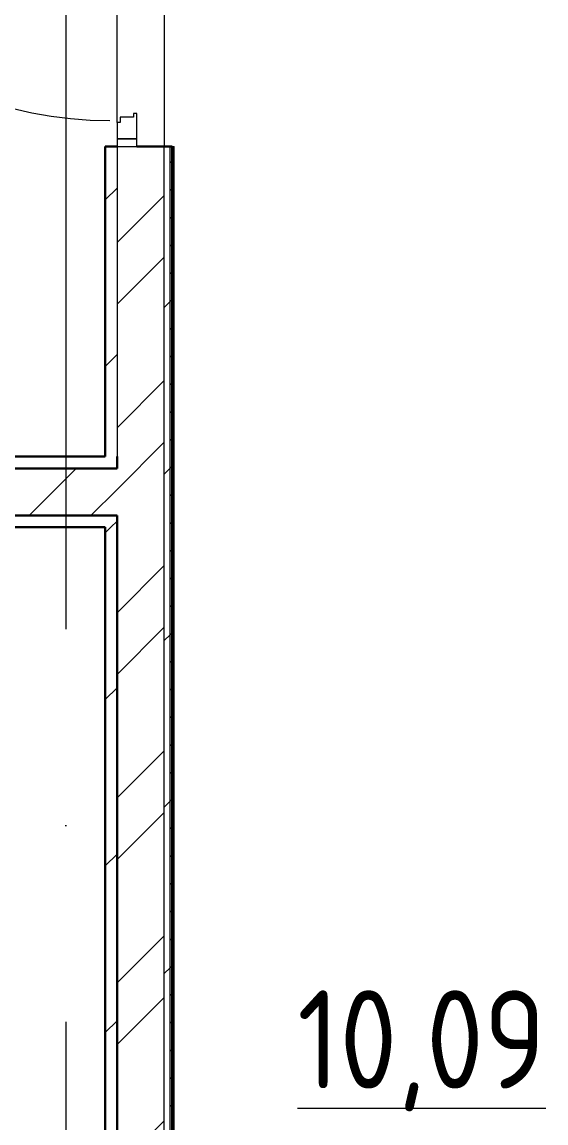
# Model space of a CAD drawing. Header units: millimetres. Extents: x -421858 to 614926, y -468665 to 141641.
# Drawn here: x 276534 to 277867, y 19329 to 22134 of the extents above; entities that cross this region are included whole.
import ezdxf

# ---------------------------------------------------------------- set-up
doc = ezdxf.new("R2010")
doc.units = ezdxf.units.MM
doc.linetypes.add('ADSK_Линия сетки', pattern=[25, 20, -2.5, 0, -2.5])
for name, color, linetype, lineweight in [('Двери', 252, 'Continuous', 9), ('Марки помещений', 252, 'Continuous', 20), ('Ограждение', 252, 'Continuous', 9), ('Оси', 252, 'Continuous', 9), ('Стены наружные', 7, 'Continuous', 18), ('Стены штриховка', 252, 'Continuous', 9)]:
    doc.layers.add(name, color=color, linetype=linetype, lineweight=lineweight)
doc.layers.add('Двери открывание', color=7, linetype='Continuous', lineweight=9, true_color=0xc0c0c0)
doc.styles.add('GOST Common_2', font='', dxfattribs={"width": 0.9, "height": 250})
doc.styles.get('GOST Common_2').set_extended_font_data('GOST type B')

# ---------------------------------------------------------------- blocks, each defined once
blk = doc.blocks.new('3 этаж')
at = {"layer": 'Двери', "color": 251, "true_color": 0x636466}
for p, q in [((276817.8, 21891.6), (276783.8, 21891.6)), ((276783.8, 21891.6), (276783.8, 21877.6)), ((276825.8, 21900.6), (276817.8, 21900.6)), ((276817.8, 21900.6), (276817.8, 21891.6)), ((276825.8, 21836.6), (276825.8, 21900.6)), ((276775.8, 21877.6), (276775.8, 21836.6)), ((276783.8, 21877.6), (276775.8, 21877.6)), ((276825.8, 21836.6), (276775.8, 21836.6)), ((276775.8, 21836.6), (276775.8, 21816.6)), ((276775.8, 21836.6), (276825.8, 21836.6)), ((276825.8, 21816.6), (276825.8, 21836.6)), ((276775.8, 21816.6), (276825.8, 21816.6))]:
    blk.add_line(p, q, dxfattribs=at)
at = {"layer": 'Двери открывание', "color": 251, "true_color": 0x636466}
blk.add_arc((276757.8, 22880.6), 998, 181.0334, 270, dxfattribs=at)
at = {"layer": 'Ограждение', "color": 251, "true_color": 0x636466}
for p in [(276915.8, 21816.6), (276920.8, 17561.6)]:
    blk.add_line(p, (276920.8, 21816.6), dxfattribs=at)
at = {"layer": 'Оси', "color": 251, "linetype": 'ADSK_Линия сетки', "ltscale": 200, "true_color": 0x636466}
blk.add_line((276645.8, 34587.2), (276645.8, -31389.6), dxfattribs=at)
at = {"layer": 'Стены наружные', "color": 251, "true_color": 0x636466}
for p, q in [((276895.8, 22946.6), (276895.8, 21816.6)), ((276775.8, 21877.6), (276775.8, 22885.6))]:
    blk.add_line(p, q, dxfattribs=at)
at = {"layer": 'Стены наружные', "color": 251, "lineweight": 30, "true_color": 0x636466}
for p, q in [((276745.8, 21816.6), (276745.8, 21026.6)), ((276745.8, 21816.6), (276775.8, 21816.6)), ((276825.8, 21816.6), (276915.8, 21816.6)), ((276915.8, 17556.6), (276915.8, 21816.6)), ((275220.8, 21026.6), (276745.8, 21026.6)), ((276775.8, 20996.6), (276775.8, 21026.6)), ((275190.8, 20996.6), (276775.8, 20996.6)), ((276775.8, 20876.6), (275190.8, 20876.6)), ((276775.8, 17536.6), (276775.8, 20876.6)), ((276745.8, 20846.6), (275220.8, 20846.6)), ((276745.8, 17566.6), (276745.8, 20846.6))]:
    blk.add_line(p, q, dxfattribs=at)
at = {"layer": 'Стены наружные', "color": 251, "linetype": 'Continuous', "lineweight": 9, "true_color": 0x636466}
for p, q in [((276910.8, 21775), (276915.8, 21780)), ((276745.8, 21680.7), (276775.8, 21710.7)), ((276775.8, 21571.8), (276895.8, 21691.8)), ((276910.8, 21704.3), (276915.8, 21709.3)), ((276910.8, 21633.6), (276915.8, 21638.6)), ((276910.8, 21562.9), (276915.8, 21567.9)), ((276775.8, 21414.6), (276895.8, 21534.6)), ((276910.8, 21492.2), (276915.8, 21497.2)), ((276895.8, 21406.5), (276910.8, 21421.5)), ((276910.8, 21421.5), (276915.8, 21426.5)), ((276910.8, 21350.7), (276915.8, 21355.7)), ((276745.8, 21256.5), (276775.8, 21286.5)), ((276910.8, 21280), (276915.8, 21285)), ((276775.8, 21100.3), (276895.8, 21220.3)), ((276910.8, 21209.3), (276915.8, 21214.3)), ((276910.8, 21138.6), (276915.8, 21143.6)), ((276910.8, 21067.9), (276915.8, 21072.9)), ((276775.8, 20943.2), (276895.8, 21063.2)), ((276552, 20876.6), (276672, 20996.6)), ((276895.8, 20982.2), (276910.8, 20997.2)), ((276910.8, 20997.2), (276915.8, 21002.2)), ((276709.2, 20876.6), (276775.8, 20943.2)), ((276910.8, 20926.5), (276915.8, 20931.5)), ((276745.8, 20832.2), (276760.1, 20846.6)), ((276760.1, 20846.6), (276775.8, 20862.2)), ((276910.8, 20855.8), (276915.8, 20860.8)), ((276910.8, 20785.1), (276915.8, 20790.1)), ((276775.8, 20628.8), (276895.8, 20748.8)), ((276910.8, 20714.3), (276915.8, 20719.3)), ((276910.8, 20643.6), (276915.8, 20648.6)), ((276775.8, 20471.7), (276895.8, 20591.7)), ((276895.8, 20557.9), (276910.8, 20572.9)), ((276910.8, 20572.9), (276915.8, 20577.9)), ((276910.8, 20502.2), (276915.8, 20507.2)), ((276745.8, 20407.9), (276775.8, 20437.9)), ((276910.8, 20431.5), (276915.8, 20436.5)), ((276910.8, 20360.8), (276915.8, 20365.8)), ((276910.8, 20290.1), (276915.8, 20295.1)), ((276775.8, 20157.4), (276895.8, 20277.4)), ((276910.8, 20219.4), (276915.8, 20224.4)), ((276895.8, 20133.7), (276910.8, 20148.7)), ((276910.8, 20148.7), (276915.8, 20153.7)), ((276775.8, 20000.2), (276895.8, 20120.2)), ((276910.8, 20078), (276915.8, 20083)), ((276745.8, 19983.7), (276775.8, 20013.7)), ((276910.8, 20007.2), (276915.8, 20012.2)), ((276910.8, 19936.5), (276915.8, 19941.5)), ((276910.8, 19865.8), (276915.8, 19870.8)), ((276775.8, 19685.9), (276895.8, 19805.9)), ((276910.8, 19795.1), (276915.8, 19800.1)), ((276895.8, 19709.4), (276910.8, 19724.4)), ((276910.8, 19724.4), (276915.8, 19729.4)), ((276775.8, 19528.8), (276895.8, 19648.8)), ((276910.8, 19653.7), (276915.8, 19658.7)), ((276745.8, 19559.4), (276775.8, 19589.4)), ((276910.8, 19583), (276915.8, 19588)), ((276910.8, 19512.3), (276915.8, 19517.3)), ((276910.8, 19441.6), (276915.8, 19446.6)), ((276910.8, 19370.8), (276915.8, 19375.8)), ((276775.8, 19214.5), (276895.8, 19334.5))]:
    blk.add_line(p, q, dxfattribs=at)
at = {"layer": 'Стены штриховка', "color": 251, "true_color": 0x636466}
for p, q in [((276775.8, 21816.6), (276775.8, 21026.6)), ((276895.8, 17536.6), (276895.8, 21816.6)), ((276910.8, 17556.6), (276910.8, 21816.6))]:
    blk.add_line(p, q, dxfattribs=at)
at = {"layer": 'Марки помещений', "color": 251, "true_color": 0x636466, "style": 'GOST Common_2', "width": 0.9}
blk.add_text('%%U10,09', height=250, dxfattribs=at).set_placement((277234.7, 19416.8))

msp = doc.modelspace()

# ---------------------------------------------------------------- block references
msp.add_blockref('3 этаж', (0, 0))

doc.saveas('drawing.dxf')
